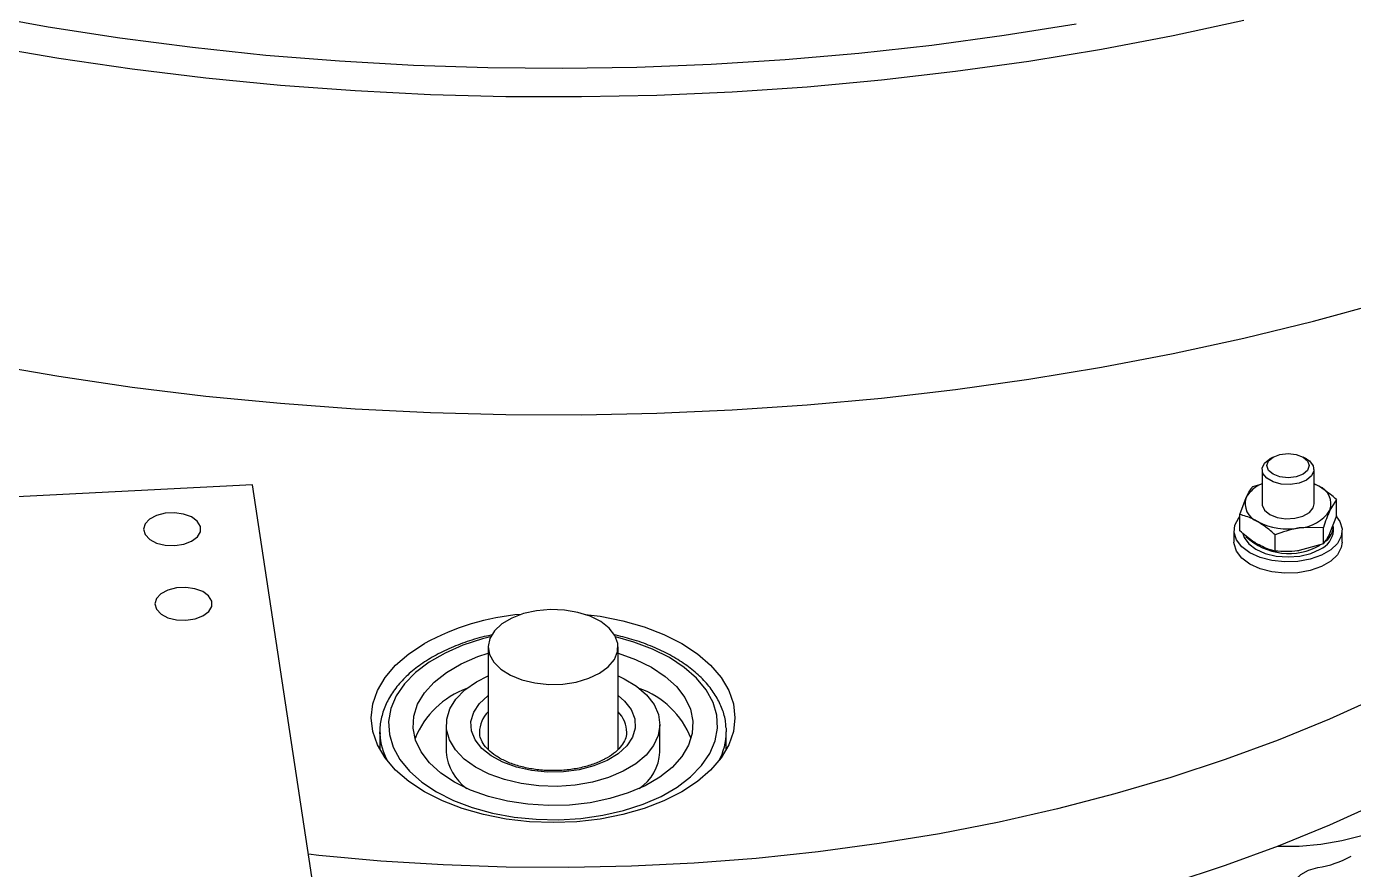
# Model space of a CAD drawing. Header units: millimetres. Extents: x 334 to 3694, y 0 to 2376.
# Drawn here: x 2566 to 2657.9, y 1165.3 to 1223.7 of the extents above; entities that cross this region are included whole.
import ezdxf

# ---------------------------------------------------------------- set-up
doc = ezdxf.new("R2010")
doc.units = ezdxf.units.MM
doc.header["$LTSCALE"] = 3
doc.layers.add('1_외형선', color=7, linetype='Continuous', lineweight=25)

msp = doc.modelspace()

# ---------------------------------------------------------------- linework, layer by layer
at = {"layer": '1_외형선'}
for p, q in [((2652.338, 1193.88), (2652.103, 1193.744)), ((2654.649, 1193.744), (2654.414, 1193.88)), ((2651.576, 1193.01), (2651.576, 1190.636)), ((2655.176, 1190.636), (2655.176, 1193.01)), ((2581.638, 1191.943), (2551.752, 1190.434)), ((2586.867, 1157.438), (2581.638, 1191.943)), ((2650.926, 1191.831), (2651.576, 1192.016)), ((2655.497, 1191.86), (2655.176, 1192.029)), ((2650.03, 1189.899), (2650.478, 1191.084)), ((2656.722, 1190.935), (2656.274, 1190.188)), ((2656.722, 1189.804), (2656.722, 1190.935)), ((2650.03, 1188.769), (2650.03, 1189.899)), ((2656.722, 1189.804), (2656.274, 1188.62)), ((2649.626, 1188.774), (2649.626, 1187.99)), ((2652.479, 1187.355), (2652.479, 1188.485)), ((2655.825, 1189.003), (2654.152, 1188.963)), ((2655.825, 1187.873), (2655.825, 1189.003)), ((2656.526, 1188.774), (2656.526, 1189.068)), ((2657.126, 1187.99), (2657.126, 1188.774)), ((2655.825, 1187.873), (2654.152, 1187.395)), ((2597.964, 1180.715), (2597.964, 1173.607)), ((2606.964, 1173.625), (2606.964, 1180.715)), ((2590.464, 1174.836), (2590.464, 1173.598)), ((2595.064, 1175.326), (2595.064, 1173.437)), ((2609.864, 1173.437), (2609.864, 1175.326)), ((2614.455, 1175.102), (2614.464, 1174.836)), ((2614.464, 1173.598), (2614.464, 1174.836))]:
    msp.add_line(p, q, dxfattribs=at)
at = {"layer": '1_외형선', "flags": 128}
for points in [[(2553.4, 1224.446), (2558.275, 1223.354), (2563.223, 1222.378), (2568.235, 1221.518), (2573.304, 1220.777), (2578.42, 1220.154), (2583.576, 1219.652), (2588.763, 1219.27), (2593.973, 1219.011), (2599.196, 1218.873), (2604.425, 1218.858), (2609.651, 1218.965), (2614.864, 1219.194), (2620.058, 1219.545), (2625.222, 1220.017), (2630.349, 1220.61), (2635.431, 1221.322), (2640.458, 1222.152), (2645.423, 1223.1), (2650.317, 1224.162)], [(2562.556, 1224.581), (2567.478, 1223.694), (2572.459, 1222.923), (2577.491, 1222.271), (2582.565, 1221.739), (2587.672, 1221.328), (2592.804, 1221.038), (2597.953, 1220.87), (2603.109, 1220.824), (2608.264, 1220.901), (2613.409, 1221.099), (2618.536, 1221.42), (2623.636, 1221.861), (2628.7, 1222.423), (2633.72, 1223.105), (2638.687, 1223.905)], [(2563.223, 1200.332), (2568.235, 1199.472), (2573.304, 1198.73), (2578.42, 1198.107), (2583.576, 1197.605), (2588.763, 1197.224), (2593.973, 1196.964), (2599.196, 1196.826), (2604.425, 1196.811), (2609.651, 1196.918), (2614.864, 1197.147), (2620.058, 1197.498), (2625.222, 1197.97), (2630.349, 1198.563), (2635.431, 1199.275), (2640.458, 1200.106), (2645.423, 1201.053), (2650.317, 1202.116), (2655.132, 1203.292), (2659.861, 1204.58)], [(2654.413, 1192.682), (2653.937, 1192.499), (2653.376, 1192.434), (2652.814, 1192.499), (2652.338, 1192.682), (2652.02, 1192.957), (2651.909, 1193.281), (2652.02, 1193.605), (2652.338, 1193.88), (2652.814, 1194.064), (2653.376, 1194.128), (2653.937, 1194.064), (2654.413, 1193.88), (2654.732, 1193.605), (2654.843, 1193.281), (2654.732, 1192.957), (2654.413, 1192.682)], [(2654.649, 1192.275), (2654.137, 1192.068), (2653.533, 1191.975), (2652.91, 1192.006), (2652.343, 1192.158), (2651.901, 1192.414), (2651.637, 1192.741), (2651.583, 1193.1), (2651.745, 1193.449), (2652.103, 1193.744)], [(2654.649, 1193.744), (2654.85, 1193.606), (2655.115, 1193.279), (2655.169, 1192.919), (2655.007, 1192.571), (2654.649, 1192.275)], [(2655.497, 1191.86), (2655.202, 1192.01), (2655.176, 1192.021)], [(2651.576, 1190.636), (2651.583, 1190.545), (2651.745, 1190.197), (2652.103, 1189.901), (2652.615, 1189.694), (2653.219, 1189.601), (2653.842, 1189.632), (2654.408, 1189.785), (2654.85, 1190.04), (2655.115, 1190.367), (2655.176, 1190.636)], [(2576.252, 1187.742), (2576.883, 1187.837), (2577.427, 1188.044), (2577.825, 1188.342), (2578.033, 1188.698), (2578.03, 1189.074), (2577.816, 1189.43), (2577.413, 1189.726), (2576.866, 1189.93), (2576.233, 1190.021), (2575.584, 1189.988), (2574.988, 1189.835), (2574.511, 1189.579), (2574.203, 1189.247), (2574.099, 1188.876), (2574.209, 1188.505), (2574.522, 1188.175), (2575.004, 1187.921), (2575.602, 1187.772), (2576.252, 1187.742)], [(2656.732, 1189.74), (2656.956, 1189.418), (2657.119, 1188.905), (2657.064, 1188.384), (2656.796, 1187.886), (2656.328, 1187.439), (2655.689, 1187.07), (2654.915, 1186.8), (2654.052, 1186.645), (2653.149, 1186.613), (2652.26, 1186.707), (2651.436, 1186.921), (2650.724, 1187.243), (2650.167, 1187.654), (2649.796, 1188.13), (2649.633, 1188.643), (2649.687, 1189.164), (2649.956, 1189.663), (2650.03, 1189.751)], [(2650.243, 1188.585), (2650.333, 1188.303), (2650.648, 1187.865), (2651.149, 1187.488), (2651.801, 1187.199), (2652.561, 1187.018), (2653.376, 1186.956), (2654.191, 1187.018), (2654.951, 1187.199), (2655.603, 1187.488)], [(2657.126, 1187.99), (2657.064, 1187.6), (2656.796, 1187.102), (2656.328, 1186.655), (2655.689, 1186.286), (2654.915, 1186.016), (2654.052, 1185.861), (2653.149, 1185.829), (2652.26, 1185.923), (2651.436, 1186.138), (2650.724, 1186.459), (2650.167, 1186.87), (2649.796, 1187.346), (2649.633, 1187.859), (2649.626, 1187.99)], [(2577.036, 1182.567), (2577.667, 1182.661), (2578.211, 1182.868), (2578.609, 1183.166), (2578.818, 1183.522), (2578.815, 1183.899), (2578.6, 1184.254), (2578.198, 1184.55), (2577.65, 1184.754), (2577.018, 1184.845), (2576.368, 1184.812), (2575.773, 1184.659), (2575.295, 1184.403), (2574.988, 1184.072), (2574.883, 1183.7), (2574.994, 1183.329), (2575.306, 1182.999), (2575.788, 1182.746), (2576.386, 1182.596), (2577.036, 1182.567)], [(2604.679, 1182.977), (2605.725, 1182.842), (2607.286, 1182.536), (2608.764, 1182.115), (2610.135, 1181.587), (2611.374, 1180.96), (2612.46, 1180.244), (2613.376, 1179.453), (2614.105, 1178.6), (2614.635, 1177.699), (2614.956, 1176.766), (2615.064, 1175.816), (2614.956, 1174.867), (2614.635, 1173.934), (2614.105, 1173.033), (2613.376, 1172.179), (2612.46, 1171.388), (2611.374, 1170.673), (2610.135, 1170.045), (2608.764, 1169.517), (2607.286, 1169.096), (2605.725, 1168.79), (2604.109, 1168.605), (2602.464, 1168.542), (2600.82, 1168.605), (2599.203, 1168.79), (2597.642, 1169.096), (2596.164, 1169.517), (2594.794, 1170.045), (2593.555, 1170.673), (2592.468, 1171.388), (2591.552, 1172.179), (2590.823, 1173.033), (2590.294, 1173.934), (2589.972, 1174.867), (2589.864, 1175.816), (2589.972, 1176.766), (2590.294, 1177.699), (2590.823, 1178.6), (2591.552, 1179.453), (2592.468, 1180.244), (2593.555, 1180.96), (2593.555, 1180.96)], [(2599.598, 1182.718), (2598.919, 1182.315), (2598.406, 1181.838), (2598.083, 1181.308), (2597.965, 1180.75), (2598.057, 1180.191), (2598.355, 1179.656), (2598.845, 1179.171), (2599.505, 1178.758), (2600.303, 1178.437), (2601.202, 1178.222), (2602.16, 1178.124), (2603.132, 1178.146), (2604.073, 1178.289), (2604.939, 1178.546), (2605.689, 1178.904), (2606.288, 1179.346), (2606.709, 1179.853), (2606.931, 1180.4), (2606.944, 1180.961), (2606.748, 1181.512), (2606.351, 1182.025), (2605.773, 1182.476), (2605.04, 1182.846), (2604.186, 1183.115), (2603.252, 1183.273), (2602.281, 1183.311), (2601.319, 1183.228), (2600.41, 1183.027), (2599.598, 1182.718)], [(2598.13, 1181.413), (2597.576, 1181.272), (2596.219, 1180.832), (2594.979, 1180.29), (2593.878, 1179.655), (2592.937, 1178.94), (2592.173, 1178.157), (2591.601, 1177.322), (2591.231, 1176.449), (2591.071, 1175.556), (2591.123, 1174.658), (2591.386, 1173.773), (2591.856, 1172.917), (2592.523, 1172.105), (2593.375, 1171.354), (2594.397, 1170.676), (2595.569, 1170.085), (2596.869, 1169.592), (2598.274, 1169.206), (2599.757, 1168.933), (2601.29, 1168.78), (2602.845, 1168.749), (2604.393, 1168.84), (2605.905, 1169.052), (2607.352, 1169.381), (2608.709, 1169.82), (2609.95, 1170.363), (2609.95, 1170.363)], [(2609.95, 1170.363), (2611.051, 1170.997), (2611.992, 1171.713), (2612.756, 1172.495), (2613.327, 1173.331), (2613.697, 1174.203), (2613.857, 1175.096), (2613.805, 1175.994), (2613.542, 1176.879), (2613.073, 1177.736), (2612.405, 1178.547), (2611.553, 1179.299), (2610.531, 1179.976), (2609.359, 1180.567), (2608.059, 1181.06), (2606.799, 1181.413)], [(2608.834, 1171.103), (2607.672, 1170.602), (2606.394, 1170.207), (2605.029, 1169.926), (2603.606, 1169.765), (2602.157, 1169.729), (2600.716, 1169.818), (2599.313, 1170.03), (2597.981, 1170.361), (2596.749, 1170.802), (2595.645, 1171.344), (2594.693, 1171.975), (2593.914, 1172.681), (2593.327, 1173.446), (2592.944, 1174.254), (2592.773, 1175.085), (2592.819, 1175.921), (2593.08, 1176.744), (2593.551, 1177.536), (2594.222, 1178.278), (2595.076, 1178.954), (2596.095, 1179.55), (2597.256, 1180.05), (2597.964, 1180.287)], [(2606.964, 1180.287), (2608.179, 1179.851), (2609.284, 1179.308), (2610.236, 1178.677), (2611.014, 1177.971), (2611.601, 1177.206), (2611.985, 1176.399), (2612.155, 1175.568), (2612.109, 1174.731), (2611.848, 1173.908), (2611.377, 1173.116), (2610.707, 1172.374), (2609.853, 1171.698), (2608.834, 1171.103)], [(2607.323, 1172.104), (2606.31, 1171.677), (2605.186, 1171.354), (2603.984, 1171.145), (2602.739, 1171.057), (2601.485, 1171.092), (2600.259, 1171.248), (2599.097, 1171.522), (2598.032, 1171.905), (2597.094, 1172.387), (2596.311, 1172.953), (2595.705, 1173.588), (2595.293, 1174.272), (2595.088, 1174.987), (2595.094, 1175.711), (2595.313, 1176.425), (2595.738, 1177.107), (2596.356, 1177.737), (2597.149, 1178.299), (2597.964, 1178.717)], [(2606.964, 1178.717), (2607.383, 1178.518), (2608.247, 1177.992), (2608.944, 1177.39), (2609.455, 1176.728), (2609.764, 1176.026), (2609.864, 1175.303), (2609.751, 1174.582), (2609.428, 1173.881), (2608.905, 1173.223), (2608.197, 1172.625), (2607.323, 1172.104)], [(2659.665, 1177.268), (2656.241, 1175.72), (2652.691, 1174.268), (2649.025, 1172.918), (2645.249, 1171.671), (2641.374, 1170.531), (2637.407, 1169.501), (2633.36, 1168.582), (2629.24, 1167.777), (2625.057, 1167.089), (2620.822, 1166.517), (2616.543, 1166.065), (2612.232, 1165.732), (2607.898, 1165.52), (2603.552, 1165.429), (2599.203, 1165.459), (2594.861, 1165.611), (2590.537, 1165.883), (2586.241, 1166.276), (2585.516, 1166.355)], [(2606.207, 1172.844), (2605.296, 1172.471), (2604.277, 1172.206), (2603.188, 1172.062), (2602.071, 1172.044), (2600.969, 1172.151), (2599.925, 1172.38), (2598.978, 1172.723), (2598.165, 1173.166), (2597.518, 1173.691), (2597.06, 1174.28), (2596.81, 1174.908), (2596.778, 1175.553), (2596.964, 1176.189), (2597.361, 1176.792), (2597.955, 1177.339), (2597.964, 1177.346)], [(2606.964, 1177.346), (2607.411, 1176.961), (2607.868, 1176.373), (2608.118, 1175.744), (2608.151, 1175.099), (2607.965, 1174.463), (2607.567, 1173.86), (2606.974, 1173.314), (2606.207, 1172.844)], [(2590.467, 1174.69), (2590.465, 1174.736), (2590.464, 1174.836)], [(2663.923, 1172.076), (2663.812, 1171.737), (2663.383, 1170.893), (2662.75, 1170.093), (2661.926, 1169.353), (2660.928, 1168.688), (2659.776, 1168.112), (2658.494, 1167.636), (2657.108, 1167.271), (2655.646, 1167.023), (2654.138, 1166.898), (2652.633, 1166.897)], [(2659.665, 1169.919), (2656.241, 1168.371), (2652.691, 1166.92), (2649.025, 1165.569), (2645.249, 1164.322), (2641.374, 1163.182), (2637.407, 1162.152), (2633.36, 1161.233), (2629.24, 1160.429), (2625.057, 1159.74), (2620.822, 1159.168), (2616.543, 1158.716), (2612.232, 1158.383), (2607.898, 1158.171), (2603.552, 1158.08), (2599.203, 1158.11), (2594.861, 1158.262), (2590.537, 1158.534), (2586.648, 1158.885)], [(2658.261, 1163.319), (2657.791, 1162.999), (2657.179, 1162.772), (2656.478, 1162.659), (2655.751, 1162.669), (2655.061, 1162.801), (2654.468, 1163.043), (2654.023, 1163.376), (2653.767, 1163.769), (2653.72, 1164.188), (2653.888, 1164.596), (2654.255, 1164.958), (2654.79, 1165.243), (2655.445, 1165.425)]]:
    msp.add_lwpolyline(points, dxfattribs=at)
at = {"layer": '1_외형선'}
for centre, radius, start, end in [((2652.337, 1190.018), 2.142, 110.80336, 150.17616), ((2655.03, 1190.627), 1.319, 340.539, 69.25792), ((2651.722, 1190.645), 1.319, 160.539, 249.25792), ((2653.371, 1193.501), 4.605, 242.64283, 279.7711), ((2653.988, 1191.697), 2.739, 273.4335, 326.56112), ((2654.952, 1188.929), 1.581, 294.30964, 354.37022), ((2655.115, 1189.166), 1.414, 309.42912, 356.02853), ((2653.431, 1191.508), 4.313, 226.44236, 300.2484), ((2601.776, 1165.792), 17.253, 95.07757, 118.45925), ((2598.639, 1172.037), 6.196, 110.2611, 157.76476), ((2606.439, 1172.191), 6.001, 21.41074, 70.5634), ((2599.408, 1174.776), 2.043, 134.95763, 179.47639), ((2605.479, 1174.759), 2.085, 0.86158, 44.56491), ((2610.186, 1174.864), 4.279, 331.41218, 359.63475), ((2594.881, 1174.904), 4.42, 182.76466, 208.18463), ((2598.45, 1173.688), 3.396, 184.2485, 234.74207), ((2606.651, 1173.59), 3.217, 303.69248, 357.26701), ((2654.275, 1172.573), 7.243, 279.29356, 298.66711)]:
    msp.add_arc(centre, radius, start, end, dxfattribs=at)
for points, knots in [([(2650.478, 1191.084), (2650.489, 1191.107), (2650.64, 1191.43), (2650.788, 1191.638), (2650.926, 1191.831)], [0, 0, 0, 0, 0.0702006, 1, 1, 1, 1]), ([(2656.722, 1190.935), (2656.619, 1191.027), (2656.22, 1191.386), (2655.805, 1191.658), (2655.497, 1191.86)], [0, 0, 0, 0, 0.257551, 1, 1, 1, 1]), ([(2651.255, 1189.411), (2651.143, 1189.472), (2650.729, 1189.699), (2650.325, 1189.815), (2650.03, 1189.899)], [0, 0, 0, 0, 0.2686336, 1, 1, 1, 1]), ([(2652.479, 1188.485), (2652.377, 1188.578), (2651.977, 1188.936), (2651.563, 1189.209), (2651.255, 1189.411)], [0, 0, 0, 0, 0.257551, 1, 1, 1, 1]), ([(2656.274, 1190.188), (2656.263, 1190.164), (2656.112, 1189.835), (2655.963, 1189.404), (2655.825, 1189.003)], [0, 0, 0, 0, 0.0702006, 1, 1, 1, 1]), ([(2651.255, 1187.843), (2651.143, 1187.911), (2650.729, 1188.162), (2650.325, 1188.513), (2650.03, 1188.769)], [0, 0, 0, 0, 0.268634, 1, 1, 1, 1]), ([(2654.152, 1188.963), (2654.113, 1188.957), (2653.548, 1188.866), (2652.994, 1188.669), (2652.479, 1188.485)], [0, 0, 0, 0, 0.070201, 1, 1, 1, 1]), ([(2656.274, 1188.62), (2656.263, 1188.597), (2656.112, 1188.274), (2655.963, 1188.066), (2655.825, 1187.873)], [0, 0, 0, 0, 0.070201, 1, 1, 1, 1]), ([(2652.479, 1187.355), (2652.377, 1187.381), (2651.977, 1187.484), (2651.563, 1187.69), (2651.255, 1187.843)], [0, 0, 0, 0, 0.2575513, 1, 1, 1, 1]), ([(2654.152, 1187.395), (2654.113, 1187.389), (2653.548, 1187.305), (2652.994, 1187.331), (2652.479, 1187.355)], [0, 0, 0, 0, 0.070201, 1, 1, 1, 1]), ([(2598.297, 1181.562), (2598.095, 1181.521), (2597.417, 1181.384), (2596.335, 1181.04), (2595.077, 1180.539), (2593.936, 1179.938), (2592.927, 1179.253), (2592.068, 1178.49), (2591.378, 1177.662), (2590.866, 1176.781), (2590.562, 1175.868), (2590.438, 1175.158), (2590.478, 1174.764), (2590.487, 1174.676)], [0, 0, 0, 0, 0.043751, 0.147225, 0.250885, 0.354762, 0.458845, 0.563009, 0.666892, 0.769952, 0.871602, 0.971622, 1, 1, 1, 1]), ([(2614.431, 1175.128), (2614.428, 1175.258), (2614.418, 1175.692), (2614.201, 1176.419), (2613.792, 1177.289), (2613.196, 1178.118), (2612.432, 1178.896), (2611.506, 1179.611), (2610.435, 1180.251), (2609.236, 1180.801), (2607.981, 1181.25), (2607.095, 1181.461), (2606.676, 1181.561)], [0, 0, 0, 0, 0.044324, 0.148352, 0.25289, 0.358773, 0.466161, 0.574684, 0.68381, 0.793116, 0.902349, 1, 1, 1, 1]), ([(2605.938, 1172.891), (2605.811, 1172.831), (2605.44, 1172.655), (2604.734, 1172.42), (2603.813, 1172.227), (2602.838, 1172.136), (2601.848, 1172.149), (2600.881, 1172.266), (2599.975, 1172.482), (2599.166, 1172.785), (2598.485, 1173.159), (2597.954, 1173.582), (2597.593, 1174.028), (2597.396, 1174.439), (2597.384, 1174.692), (2597.379, 1174.805)], [0, 0, 0, 0, 0.042148, 0.123257, 0.204783, 0.286622, 0.368625, 0.450606, 0.532327, 0.613605, 0.694305, 0.774461, 0.854505, 0.935576, 1, 1, 1, 1]), ([(2607.546, 1174.801), (2607.549, 1174.749), (2607.563, 1174.553), (2607.434, 1174.213), (2607.144, 1173.762), (2606.684, 1173.332), (2606.24, 1173.046), (2605.978, 1172.911), (2605.938, 1172.891)], [0, 0, 0, 0, 0.080992, 0.308638, 0.523085, 0.751618, 0.961435, 1, 1, 1, 1])]:
    msp.add_open_spline(points, degree=3, knots=knots, dxfattribs=at)

doc.saveas('drawing.dxf')
